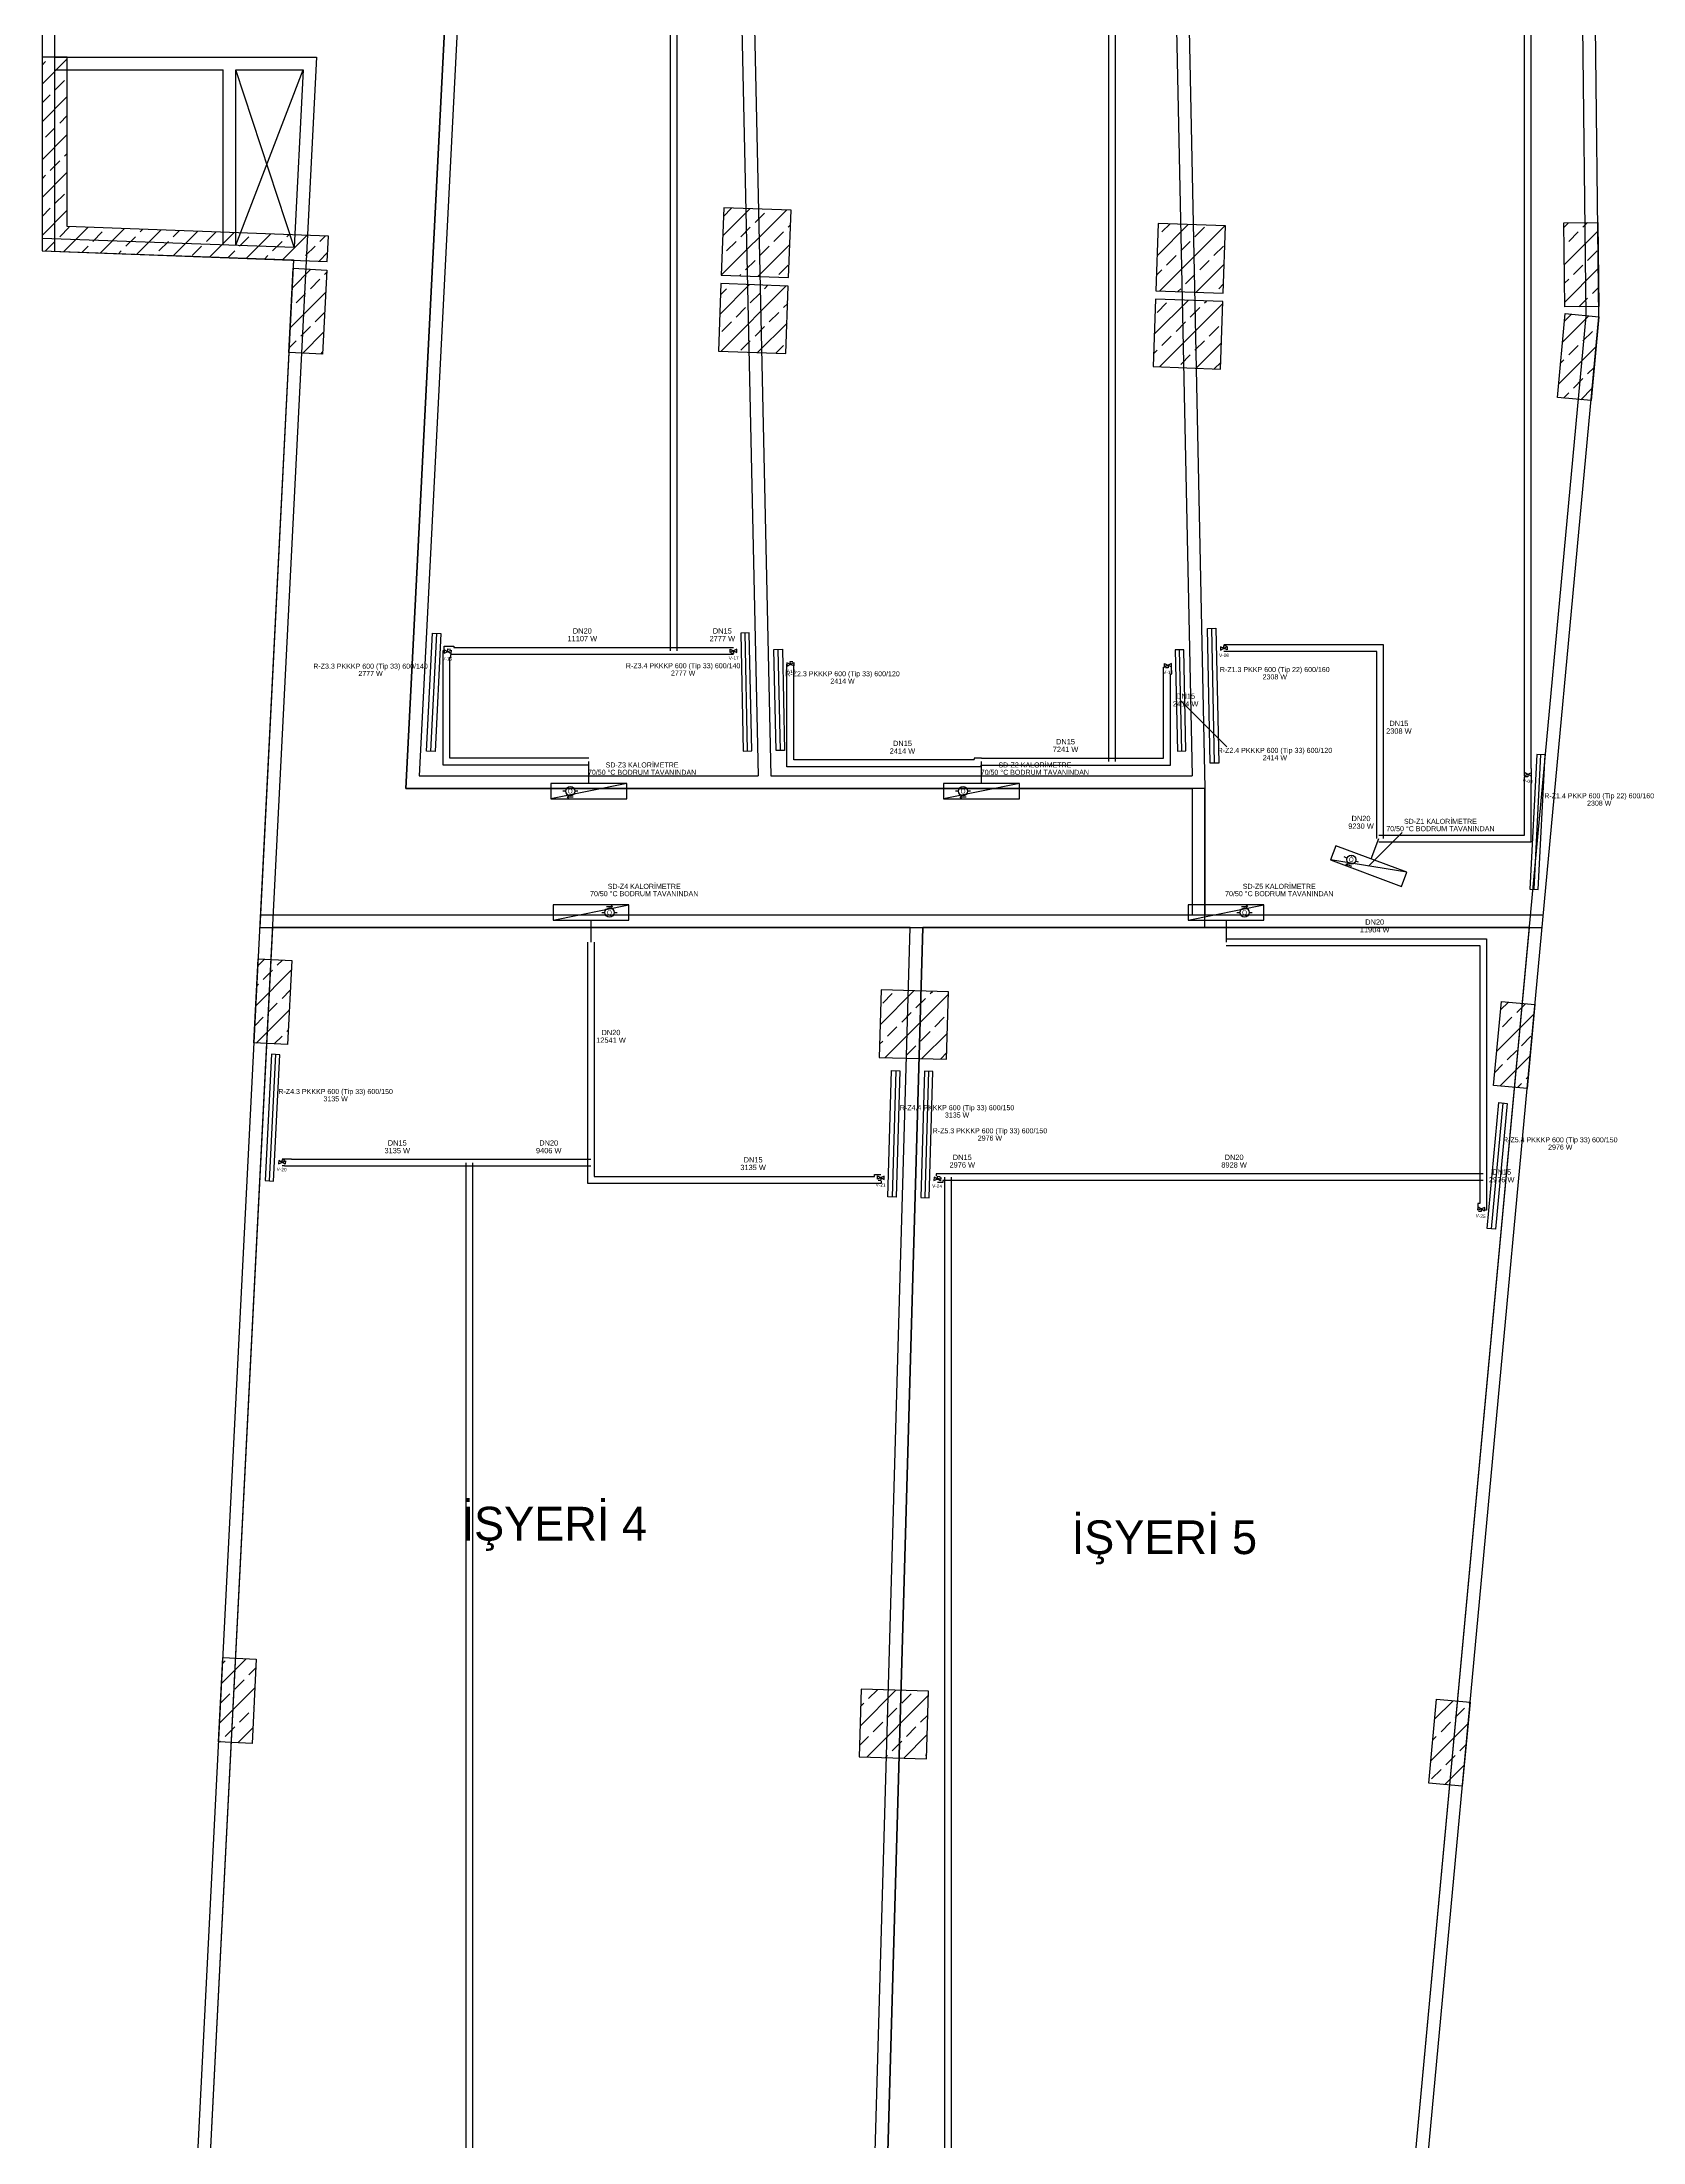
# Model space of a CAD drawing. Header units: centimetres. Extents: x 247996 to 315152, y -468471 to -440326.
# Drawn here: x 282898 to 284798, y -445326 to -442834 of the extents above; entities that cross this region are included whole.
import ezdxf
from ezdxf.enums import TextEntityAlignment as Align

# ---------------------------------------------------------------- set-up
doc = ezdxf.new("R2010")
doc.units = ezdxf.units.CM
doc.linetypes.add('ISITMA DONUS HATTI', pattern=[1.66, 1.57, -0.02, -0.07])
for name, color, linetype in [('SCOTT-MKDU0', 50, 'CONTINUOUS'), ('SCOTT-MTY-KALORIMETRE', 6, 'Continuous'), ('SCOTT-MTY-RADYATÖR', 2, 'CONTINUOUS'), ('SCOTT-MTY-SAYAC', 3, 'Continuous'), ('SCOTT-MTY-VANA', 1, 'Continuous')]:
    doc.layers.add(name, color=color, linetype=linetype)
for name, color, linetype, lineweight in [('SCOTT-MTY-ISITMA-CAP', 41, 'CONTINUOUS', 30), ('SCOTT-MTY-ISITMA-DONUS-BORU', 30, 'ISITMA DONUS HATTI', 30), ('SCOTT-MTY-ISITMA-GIDIS-BORU', 10, 'CONTINUOUS', 30)]:
    doc.layers.add(name, color=color, linetype=linetype, lineweight=lineweight)
doc.styles.add('ROTAS', font='arial.ttf')
doc.styles.add('style1', font='AcadEref.ttf')

# ---------------------------------------------------------------- blocks, each defined once
blk = doc.blocks.new('T-DOLAP')
blk.add_line((-45, -9), (45, 9))
blk.add_lwpolyline([(-45, -9), (45, -9), (45, 9), (-45, 9)], close=True)
blk = doc.blocks.new('T-KALORIMETRE')
for p, q in [((-10, 0), (-6, 0)), ((6, 0), (10, 0))]:
    blk.add_line(p, q)
blk.add_lwpolyline([(-4, 8), (4, 8), (2, 10), (4, 8), (2, 6)])
blk.add_circle((0, 0), 6)
at = {"style": 'ROTAS'}
blk.add_text('Q', height=6, dxfattribs=at).set_placement((0, 0), align=Align.MIDDLE_CENTER)
blk = doc.blocks.new('MTY-KURESEL VANA')
at = {"layer": 'SCOTT-MTY-VANA'}
for p, q in [((0, 0), (0, 8)), ((0, 8), (8, 8))]:
    blk.add_line(p, q, dxfattribs=at)
blk.add_lwpolyline([(-10, 5), (-10, -5), (10, 5), (10, -5), (-10, 5)], dxfattribs=at)
blk.add_attdef('CAP', (-1.1, -2.7), '', height=2.5, dxfattribs=at)

msp = doc.modelspace()

# ---------------------------------------------------------------- linework, layer by layer
at = {"layer": 'SCOTT-MKDU0', "color": 8, "ltscale": 0.03}
for p, q in [((282898.2, -440508.2), (282898.2, -443082.1)), ((282898.2, -440508.2), (282898.2, -443082.1)), ((282913.2, -440523.2), (282913.2, -443082.1)), ((283678.3, -440525.9), (283748.1, -443704.8)), ((283693.3, -440525.9), (283763.1, -443704.8)), ((284196.3, -440527.6), (284262.7, -443704.8)), ((284211.3, -440527.7), (284278, -443719.8)), ((284730.3, -443159.5), (284700.2, -440529.3)), ((284745.3, -443160.1), (284715, -440514.4)), ((283381.6, -442702.1), (283330, -443719.8)), ((283330, -443719.8), (283381.6, -442702.1)), ((283397.4, -442687.1), (283345.8, -443704.8)), ((282928.2, -442852.3), (282898.2, -442852.3)), ((282898.2, -442852.3), (282898.2, -443082.1)), ((282898.2, -442884.1), (282928.2, -442854.1)), ((282913.2, -442852.1), (283223.8, -442852.1)), ((282928.2, -443053.1), (282928.2, -442852.3)), ((283223.8, -442852.1), (283090.2, -445487.2)), ((282898.2, -442861.7), (282902.3, -442857.5)), ((282913.2, -442867.1), (283113.2, -442867.1)), ((282913.5, -442891.2), (282924.8, -442880)), ((283113.2, -443074.8), (283113.2, -442867.1)), ((283128.2, -443075.3), (283128.2, -442867.1)), ((283128.2, -442867.1), (283208, -442867.1)), ((283128.2, -443075.3), (283208, -442867.1)), ((283197.4, -443077.8), (283128.2, -442867.1)), ((283208, -442867.1), (283197.4, -443077.8)), ((282898.2, -442906.6), (282907.9, -442896.8)), ((282898.2, -442929), (282928.2, -442899)), ((282919.2, -442930.5), (282928.2, -442921.5)), ((282898.2, -442973.9), (282928.2, -442943.9)), ((282902.3, -442947.3), (282913.5, -442936.1)), ((282907.9, -442986.6), (282919.2, -442975.4)), ((282924.8, -442969.8), (282928.2, -442966.4)), ((282898.2, -443018.8), (282928.2, -442988.8)), ((282898.2, -442996.4), (282902.3, -442992.3)), ((282913.5, -443025.9), (282924.8, -443014.7)), ((282898.2, -443041.3), (282907.9, -443031.5)), ((282898.2, -443063.7), (282928.2, -443033.7)), ((282919.2, -443065.2), (282930.4, -443054)), ((282923.8, -443083), (282952.8, -443054)), ((283238.1, -443064.6), (282928.2, -443053.1)), ((283707, -443031), (283704.1, -443110.9)), ((283704.1, -443110.9), (283781.4, -443033.6)), ((283705.8, -443064.3), (283738.1, -443032.1)), ((283706.6, -443041.1), (283716.2, -443031.5)), ((283787, -443033.8), (283707, -443031)), ((283727.4, -443065.2), (283738.6, -443054)), ((283744.2, -443048.4), (283755.4, -443037.2)), ((283783.5, -443054), (283786.3, -443051.2)), ((283784.1, -443113.8), (283787, -443033.8)), ((284222.6, -443049.4), (284219.7, -443129.4)), ((284221.2, -443087.8), (284258.3, -443050.7)), ((284302.5, -443052.3), (284222.6, -443049.4)), ((284224.3, -443129.5), (284301.6, -443052.3)), ((284226.9, -443059.6), (284236.6, -443049.9)), ((284266.2, -443065.2), (284277.4, -443054)), ((284299.7, -443132.2), (284302.5, -443052.3)), ((284704, -443048.6), (284744, -443048.2)), ((284705.2, -443148.6), (284704, -443048.6)), ((284704.1, -443053.9), (284709.4, -443048.6)), ((284726.4, -443054), (284732.1, -443048.3)), ((284744, -443048.2), (284745.2, -443148.2)), ((282898.7, -443067.1), (283197.4, -443077.8)), ((282902.3, -443082.1), (282913.5, -443070.8)), ((282945.5, -443083.8), (282952.8, -443076.4)), ((282958.5, -443070.8), (282969.7, -443059.6)), ((282967.1, -443084.6), (282996.1, -443055.6)), ((282997.7, -443076.4), (283009, -443065.2)), ((283010.4, -443086.2), (283039.4, -443057.2)), ((283014.6, -443059.6), (283017.7, -443056.4)), ((283037, -443082.1), (283048.3, -443070.8)), ((283053.7, -443087.8), (283082.7, -443058.9)), ((283053.9, -443065.2), (283061, -443058.1)), ((283076.3, -443087.7), (283087.5, -443076.4)), ((283093.2, -443070.8), (283104.3, -443059.7)), ((283097, -443089.4), (283126, -443060.5)), ((283132.4, -443076.4), (283143.7, -443065.2)), ((283140.3, -443091), (283169.3, -443062.1)), ((283171.7, -443082.1), (283183, -443070.8)), ((283183.6, -443092.6), (283212.6, -443063.7)), ((283188.6, -443065.2), (283190.9, -443062.9)), ((283211, -443087.7), (283222.2, -443076.4)), ((283227.9, -443070.8), (283234.2, -443064.5)), ((283236.6, -443094.6), (283238.1, -443064.6)), ((283710.5, -443082.1), (283721.8, -443070.8)), ((283747.5, -443112.5), (283785.5, -443074.5)), ((283749.8, -443087.7), (283761.1, -443076.4)), ((283766.7, -443070.8), (283777.9, -443059.6)), ((284249.4, -443082.1), (284260.6, -443070.8)), ((284288.7, -443087.7), (284299.9, -443076.4)), ((284704.6, -443098.3), (284744.1, -443058.7)), ((284709.6, -443070.8), (284720.8, -443059.6)), ((282898.2, -443082.1), (283196.6, -443092.8)), ((282898.2, -443082.1), (283236.6, -443094.6)), ((282898.2, -443082.1), (283196.6, -443093.1)), ((282988.8, -443085.4), (282992.1, -443082.1)), ((283196.6, -443092.8), (283009.6, -446781.3)), ((283118.7, -443090.2), (283126.8, -443082.1)), ((283196.6, -443093.1), (283156.5, -443884.8)), ((283162, -443091.8), (283166.1, -443087.7)), ((283191.1, -443202.6), (283196.1, -443102.7)), ((283195, -443126.2), (283217.3, -443103.8)), ((283196.1, -443102.7), (283236.1, -443104.8)), ((283205.3, -443093.4), (283205.4, -443093.3)), ((283226.9, -443094.2), (283237.1, -443084)), ((283733, -443104.5), (283744.2, -443093.3)), ((283772.3, -443110.1), (283783.5, -443098.9)), ((284232.5, -443098.9), (284243.8, -443087.7)), ((284267.7, -443131.1), (284300.9, -443097.9)), ((284271.8, -443104.5), (284283, -443093.3)), ((284705.1, -443142.7), (284744.6, -443103.1)), ((284715.2, -443110.1), (284726.4, -443098.9)), ((284732.1, -443093.3), (284743.3, -443082.1)), ((283216.6, -443127), (283227.9, -443115.7)), ((283236.1, -443104.8), (283231, -443204.6)), ((283233.5, -443110.1), (283235.9, -443107.6)), ((283703.8, -443120.9), (283700.9, -443200.9)), ((283702.5, -443157.5), (283737.8, -443122.1)), ((283703.3, -443134.2), (283710.5, -443127)), ((283783.7, -443123.8), (283703.8, -443120.9)), ((283703.9, -443201), (283781.2, -443123.7)), ((283704.1, -443110.9), (283784.1, -443113.8)), ((283725.8, -443111.7), (283727.4, -443110.1)), ((283755.4, -443127), (283759.5, -443122.9)), ((283780.9, -443203.7), (283783.7, -443123.8)), ((284220.4, -443111), (284226.9, -443104.5)), ((284246, -443130.3), (284249.4, -443127)), ((284255, -443121.3), (284266.2, -443110.1)), ((284294.3, -443127), (284300.1, -443121.2)), ((284704.8, -443120.5), (284709.6, -443115.7)), ((284737.7, -443132.6), (284744.9, -443125.3)), ((283192.6, -443173.5), (283234.7, -443131.3)), ((283193.8, -443149.8), (283194.2, -443149.4)), ((283199.8, -443143.8), (283211, -443132.6)), ((283721.8, -443160.6), (283733, -443149.4)), ((283738.6, -443143.8), (283749.8, -443132.6)), ((283777.9, -443149.4), (283783, -443144.3)), ((284219.4, -443139.4), (284216.5, -443219.3)), ((284217.9, -443180.9), (284258, -443140.8)), ((284299.3, -443142.2), (284219.4, -443139.4)), ((284219.7, -443129.4), (284299.7, -443132.2)), ((284221.3, -443155), (284232.5, -443143.8)), ((284224.1, -443219.6), (284299.2, -443144.4)), ((284260.6, -443160.6), (284271.8, -443149.4)), ((284277.4, -443143.8), (284279.7, -443141.5)), ((284296.5, -443222.2), (284299.3, -443142.2)), ((284745.2, -443148.2), (284705.2, -443148.6)), ((284721.8, -443148.4), (284732.1, -443138.2)), ((284744.5, -443148.2), (284745.2, -443147.5)), ((283205.4, -443183.1), (283216.6, -443171.9)), ((283207.5, -443203.5), (283232.3, -443178.6)), ((283222.2, -443166.2), (283233.5, -443155)), ((283704.9, -443177.5), (283716.2, -443166.2)), ((283744.2, -443183.1), (283755.4, -443171.9)), ((283747.2, -443202.5), (283782.2, -443167.6)), ((283761.1, -443166.2), (283772.3, -443155)), ((284243.8, -443177.5), (284255, -443166.2)), ((284283, -443183.1), (284294.3, -443171.9)), ((284356.2, -447185.5), (284730.3, -443159.5)), ((284369.4, -447205.3), (284745.3, -443160.1)), ((284696.2, -443256), (284705.5, -443156.4)), ((284702.3, -443190.4), (284733.6, -443159)), ((284704.6, -443165.6), (284713.1, -443157.1)), ((284705.5, -443156.4), (284745.3, -443160.1)), ((284726.4, -443188.7), (284737.7, -443177.5)), ((284745.3, -443160.1), (284736.1, -443259.7)), ((284743.3, -443171.9), (284744.3, -443170.8)), ((283231, -443204.6), (283191.1, -443202.6)), ((283191.4, -443197.1), (283199.8, -443188.7)), ((283228.9, -443204.5), (283231.1, -443202.2)), ((283700.9, -443200.9), (283780.9, -443203.7)), ((283727.4, -443199.9), (283738.6, -443188.7)), ((283768.9, -443203.3), (283777.9, -443194.3)), ((284217, -443204.2), (284221.3, -443199.9)), ((284226.9, -443194.3), (284238.1, -443183.1)), ((284266.2, -443199.9), (284277.4, -443188.7)), ((284267.4, -443221.1), (284297.6, -443191)), ((284697.7, -443239.9), (284742, -443195.6)), ((284709.6, -443205.5), (284720.8, -443194.3)), ((284216.5, -443219.3), (284296.5, -443222.2)), ((284249.4, -443216.8), (284260.6, -443205.5)), ((284289.1, -443221.9), (284296.7, -443214.3)), ((284700, -443215.1), (284704, -443211.1)), ((284732.1, -443228), (284739.7, -443220.3)), ((284703.4, -443256.7), (284709.6, -443250.4)), ((284715.2, -443244.8), (284726.4, -443233.6)), ((284723.9, -443258.6), (284737.4, -443245.1)), ((284736.1, -443259.7), (284696.2, -443256)), ((283330, -443719.8), (284263, -443719.8)), ((284278, -443719.8), (283330, -443719.8)), ((283345.8, -443704.8), (283713.2, -443704.8)), ((283713.2, -443704.8), (283748.1, -443704.8)), ((283713.2, -443704.8), (283748.1, -443704.8)), ((283763.1, -443704.8), (283763.2, -443704.8)), ((283763.1, -443704.8), (284262.7, -443704.8)), ((284262.7, -443704.8), (284263, -443704.8)), ((284263, -443719.8), (284263, -443869.8)), ((284278, -443719.8), (284278, -443869.8)), ((284278, -443884.8), (284278, -443719.8)), ((283157.2, -443869.8), (284679.4, -443869.8)), ((283171.5, -443884.8), (283090.2, -445487.2)), ((283156.5, -443884.8), (284678, -443884.8)), ((283156.5, -443884.8), (284278, -443884.8)), ((283928.4, -443884.8), (283171.5, -443884.8)), ((283838.5, -447024.1), (283928.4, -443884.8)), ((283838.5, -447024.1), (283928.4, -443884.8)), ((283853.4, -447028.7), (283943.4, -443884.8)), ((283943.4, -443884.8), (283853.4, -447028.7)), ((284662.9, -443884.8), (283943.4, -443884.8)), ((284356.2, -447185.5), (284662.9, -443884.8)), ((283149.5, -444021.7), (283154.6, -443921.8)), ((283154.1, -443930.3), (283162.3, -443922.2)), ((283154.6, -443921.8), (283194.5, -443923.8)), ((283177.3, -443929.6), (283183.6, -443923.3)), ((283194.5, -443923.8), (283189.5, -444023.7)), ((283151.8, -443977.6), (283193.9, -443935.4)), ((283160.5, -443946.4), (283171.7, -443935.2)), ((283153, -443954), (283154.9, -443952)), ((283166.1, -443985.7), (283177.3, -443974.5)), ((283183, -443968.9), (283192.7, -443959.1)), ((283893.8, -443958.8), (283891.5, -444038.8)), ((283892.6, -444000.1), (283932.7, -443959.9)), ((283973.8, -443961.1), (283893.8, -443958.8)), ((283895.8, -443974.5), (283907, -443963.2)), ((283898.6, -444039), (283973.7, -443963.9)), ((283935.1, -443980.1), (283946.3, -443968.9)), ((283951.9, -443963.2), (283954.6, -443960.6)), ((283971.5, -444041.1), (283973.8, -443961.1)), ((284620.4, -444072), (284629.7, -443972.4)), ((284628.7, -443982.4), (284638, -443973.2)), ((284629.7, -443972.4), (284669.5, -443976.1)), ((284647.9, -443985.7), (284658.5, -443975.1)), ((284669.5, -443976.1), (284660.2, -444075.7)), ((283150.6, -444001.3), (283160.5, -443991.3)), ((283152.4, -444021.8), (283191.5, -443982.7)), ((283918.2, -443996.9), (283929.4, -443985.7)), ((283957.5, -444002.5), (283968.7, -443991.3)), ((284624.1, -444031.9), (284668.4, -443987.6)), ((284631, -444002.5), (284642.2, -443991.3)), ((283189.5, -444023.7), (283149.5, -444021.7)), ((283173.8, -444022.9), (283183, -444013.8)), ((283188.6, -444008.1), (283190.3, -444006.4)), ((283892, -444023.2), (283895.8, -444019.4)), ((283901.4, -444013.8), (283912.6, -444002.5)), ((283923.8, -444036.2), (283935.1, -444025)), ((283940.7, -444019.4), (283951.9, -444008.1)), ((283942.2, -444040.2), (283972.4, -444010.1)), ((284653.5, -444025), (284664.7, -444013.8)), ((283891.5, -444038.8), (283971.5, -444041.1)), ((283964.1, -444040.9), (283971.7, -444033.2)), ((284621.8, -444056.6), (284631, -444047.4)), ((284628.2, -444072.7), (284663.8, -444037.1)), ((284636.6, -444041.8), (284647.9, -444030.6)), ((284660.2, -444075.7), (284620.4, -444072)), ((284648.8, -444074.6), (284653.5, -444069.9)), ((284659.1, -444064.3), (284661.5, -444061.8)), ((283107.5, -444850.7), (283112.6, -444750.8)), ((283111, -444781.7), (283140.4, -444752.2)), ((283112.2, -444758), (283115.6, -444754.6)), ((283112.6, -444750.8), (283152.5, -444752.8)), ((283143.7, -444771.5), (283152, -444763.2)), ((283152.5, -444752.8), (283147.4, -444852.7)), ((283108.6, -444829), (283150.8, -444786.8)), ((283110, -444805.1), (283121.2, -444793.9)), ((283126.8, -444788.3), (283138.1, -444777.1)), ((283870, -444788.5), (283867.7, -444868.5)), ((283868.8, -444832.1), (283911.2, -444789.7)), ((283950, -444790.8), (283870, -444788.5)), ((283877.1, -444868.7), (283949.8, -444796)), ((283878.9, -444799.5), (283889.4, -444789.1)), ((283918.2, -444805.1), (283929.4, -444793.9)), ((283947.7, -444870.8), (283950, -444790.8)), ((283132.4, -444827.6), (283143.7, -444816.4)), ((283149.3, -444810.8), (283149.6, -444810.5)), ((283869.4, -444809), (283873.3, -444805.1)), ((283901.4, -444822), (283912.6, -444810.8)), ((283940.7, -444827.6), (283949.2, -444819.1)), ((284543.5, -444899.7), (284552.7, -444800.2)), ((284550.5, -444823.9), (284572.4, -444802)), ((284552.7, -444800.2), (284592.6, -444803.9)), ((284574.9, -444822), (284586.1, -444810.8)), ((284592.6, -444803.9), (284583.3, -444903.4)), ((284591.7, -444805.1), (284592.5, -444804.4)), ((283115.6, -444844.4), (283126.8, -444833.2)), ((283130.6, -444851.9), (283148.4, -444834.1)), ((283868.1, -444855.2), (283878.9, -444844.4)), ((283884.5, -444838.8), (283895.8, -444827.6)), ((283920.7, -444870), (283948.5, -444842.2)), ((283923.8, -444844.4), (283935.1, -444833.2)), ((284545.9, -444873.4), (284590.2, -444829.1)), ((284548.2, -444848.6), (284552.4, -444844.4)), ((284558.1, -444838.8), (284569.3, -444827.6)), ((283147.4, -444852.7), (283107.5, -444850.7)), ((283109.3, -444850.8), (283110, -444850)), ((283867.7, -444868.5), (283947.7, -444870.8)), ((283898.9, -444869.4), (283901.4, -444866.9)), ((283907, -444861.3), (283918.2, -444850)), ((283946.3, -444866.9), (283947.9, -444865.3)), ((284563.7, -444878.1), (284574.9, -444866.9)), ((284580.5, -444861.3), (284587.9, -444853.9)), ((284546.8, -444894.9), (284558.1, -444883.7)), ((284562.7, -444901.5), (284585.6, -444878.6)), ((284583.3, -444903.4), (284543.5, -444899.7))]:
    msp.add_line(p, q, dxfattribs=at)
at = {"layer": 'SCOTT-MTY-ISITMA-DONUS-BORU'}
for points in [[(284172, -443688), (284172, -440710)], [(283652, -443556.6), (283652, -440725)], [(284486, -443783.1), (284665, -443783.1), (284665, -443714), (284665.4, -443714), (284665.4, -443696), (284665, -443696), (284665, -441329), (284693, -441329), (284693, -440764), (284695, -440764), (284695, -440739.4), (284241.5, -440739.4)], [(284490, -443779.1), (284490, -443549.5), (284300.5, -443549.5)], [(283547, -443684), (283382, -443684), (283382, -443564), (283383.4, -443564), (283383.4, -443560.6), (283648, -443560.6)], [(283648, -443560.6), (283718.7, -443560.6)], [(284013, -443684), (284004, -443684), (284004, -443686), (283790.1, -443686), (283790.1, -443572.5)], [(284168, -443692), (284237, -443692), (284237, -443584), (284238.2, -443584), (284238.2, -443573.6)], [(284013, -443692), (284168, -443692)], [(284484.5, -443783.1), (284486, -443783.1)], [(283545.5, -443902), (283545.5, -444164)], [(284303, -443906), (284604, -443906), (284604, -444181)], [(283405.1, -444160), (283194.1, -444160), (283194.1, -444159.5), (283183, -444159.5)], [(283401.1, -444164), (283401.1, -446709)], [(283549.5, -444160), (283405.1, -444160)], [(283545.5, -444164), (283545.5, -444188), (283894.1, -444188), (283894.1, -444185.6)], [(283973, -444177), (283959, -444177), (283959, -444179.4)], [(283969, -444181), (283969, -446811)], [(284608, -444177), (283973, -444177)], [(284604, -444181), (284604, -444212), (284601.9, -444212), (284601.9, -444218.6)]]:
    msp.add_lwpolyline(points, dxfattribs=at)
at = {"layer": 'SCOTT-MTY-ISITMA-GIDIS-BORU'}
for points in [[(284164, -443688), (284164, -440710)], [(283644, -443556.6), (283644, -440725)], [(284486, -443775.1), (284657, -443775.1), (284657, -443706), (284657.4, -443706), (284657.4, -443704), (284657, -443704), (284657, -441321), (284685, -441321), (284685, -440756), (284687, -440756), (284687, -440747.4), (284241.5, -440747.4)], [(283547, -443692), (283374, -443692), (283374, -443556), (283375.4, -443556), (283375.4, -443551), (283387, -443551), (283387, -443552.6), (283648, -443552.6)], [(283648, -443552.6), (283718.7, -443552.6)], [(284013, -443692), (284012, -443692), (284012, -443694), (283782.1, -443694), (283782.1, -443572.5)], [(284168, -443684), (284229, -443684), (284229, -443576), (284230.2, -443576), (284230.2, -443573.6)], [(284482, -443779.1), (284482, -443557.5), (284300.5, -443557.5)], [(283547, -443714), (283547, -443688)], [(284013, -443684), (284168, -443684)], [(284013, -443714), (284013, -443688)], [(284484.5, -443775.1), (284486, -443775.1)], [(284475.3, -443803.4), (284484.5, -443779.1)], [(283549.5, -443876), (283549.5, -443902)], [(284303, -443876), (284303, -443902)], [(284303, -443898), (284612, -443898), (284612, -444181)], [(283553.5, -443902), (283553.5, -444164)], [(283405.1, -444168), (283186.1, -444168), (283186.1, -444167.5), (283183, -444167.5)], [(283549.5, -444168), (283405.1, -444168)], [(283409.1, -444164), (283409.1, -446709)], [(283553.5, -444164), (283553.5, -444180), (283886.1, -444180), (283886.1, -444177.6), (283893.5, -444177.6)], [(283973, -444185), (283967, -444185), (283967, -444187.1), (283960.5, -444187.1)], [(284608, -444185), (283973, -444185)], [(283977, -444181), (283977, -446811)], [(284612, -444181), (284612, -444220), (284609.6, -444220)]]:
    msp.add_lwpolyline(points, dxfattribs=at)
at = {"layer": 'SCOTT-MTY-KALORIMETRE'}
msp.add_line((284472.2, -443811.9), (284512.2, -443771.9), dxfattribs=at)
at = {"layer": 'SCOTT-MTY-RADYATÖR'}
msp.add_line((284249.1, -443615.3), (284304.1, -443670.3), dxfattribs=at)
for points in [[(283354.5, -443675.4), (283361.5, -443535.6), (283371.5, -443536.1), (283364.5, -443675.9)], [(283740.3, -443675.2), (283737.3, -443535.2), (283727.3, -443535.4), (283730.3, -443675.4)], [(284284.4, -443689.9), (284281, -443529.9), (284291, -443529.7), (284294.4, -443689.6)], [(283769.3, -443674.9), (283766.7, -443554.9), (283776.7, -443554.7), (283779.3, -443674.6)], [(284255.4, -443675.2), (284252.8, -443555.2), (284242.8, -443555.4), (284245.4, -443675.4)], [(284673.5, -443839.7), (284681.6, -443679.9), (284671.6, -443679.4), (284663.5, -443839.2)], [(283170.4, -444035.2), (283162.8, -444185), (283172.8, -444185.5), (283180.4, -444035.7)], [(283916.1, -444054.7), (283911.8, -444204.7), (283901.8, -444204.4), (283906.1, -444054.4)], [(283945.1, -444055.1), (283940.8, -444205.1), (283950.8, -444205.4), (283955.1, -444055.4)], [(284636.6, -444093.4), (284622.7, -444242.8), (284612.7, -444241.9), (284626.6, -444092.5)]]:
    msp.add_lwpolyline(points, close=True, dxfattribs=at)
for points in [[(283359.5, -443675.6), (283366.5, -443535.8)], [(283735.3, -443675.3), (283732.3, -443535.3)], [(284289.4, -443689.8), (284286, -443529.8)], [(283774.3, -443674.7), (283771.7, -443554.8)], [(284250.4, -443675.3), (284247.8, -443555.3)], [(284668.5, -443839.4), (284676.6, -443679.6)], [(283175.4, -444035.4), (283167.8, -444185.2)], [(283911.1, -444054.6), (283906.8, -444204.5)], [(283950.1, -444055.3), (283945.8, -444205.2)], [(284631.6, -444093), (284617.7, -444242.3)]]:
    msp.add_lwpolyline(points, dxfattribs=at)

# ---------------------------------------------------------------- block references
at = {"layer": 'SCOTT-MTY-KALORIMETRE', "xscale": 0.9, "yscale": 0.9}
for p, rotation in [((283525, -443723), 180), ((283991, -443723), 180), ((284451.6, -443804.2), 159.4909442008655)]:
    msp.add_blockref('T-KALORIMETRE', p, dxfattribs=dict(at, rotation=rotation))
for p in [(283571.5, -443867), (284325, -443867)]:
    msp.add_blockref('T-KALORIMETRE', p, dxfattribs=at)
at = {"layer": 'SCOTT-MTY-SAYAC'}
for p, rotation in [((283547, -443723), 180), ((284013, -443723), 180), ((284472.2, -443811.9), 159.4909442008655)]:
    msp.add_blockref('T-DOLAP', p, dxfattribs=dict(at, rotation=rotation))
for p in [(283549.5, -443867), (284303, -443867)]:
    msp.add_blockref('T-DOLAP', p, dxfattribs=at)
at = {"layer": 'SCOTT-MTY-VANA', "xscale": 0.4, "yscale": 0.4}
for p, rotation in [((284300.5, -443553.5), 1.2024604037846032), ((283379.4, -443557.5), -2.8680194321114247), ((283718.7, -443556.6), -178.73897580071747), ((283786.1, -443572.5), 1.2614207443666448), ((284234.2, -443573.6), -178.79186393592607), ((284661.4, -443702.9), 177.09734767492137), ((283183, -444163.5), -2.8945126923575364), ((283893.5, -444181.6), 178.3576910355736), ((283960.5, -444183.1), -1.6396985768635934), ((284605.9, -444218.6), 174.6866549037644)]:
    msp.add_blockref('MTY-KURESEL VANA', p, dxfattribs=dict(at, rotation=rotation)).add_auto_attribs({'CAP': 'DN15'})

# ---------------------------------------------------------------- texts
at = {"layer": 'SCOTT-MKDU0', "color": 8, "ltscale": 0.03, "style": 'style1'}
for s, p in [('İŞYERİ 4', (283396, -444612)), ('İŞYERİ 5', (284119.9, -444628.1))]:
    msp.add_text(s, height=40, dxfattribs=at).set_placement(p)
at = {"layer": 'SCOTT-MTY-ISITMA-CAP', "style": 'ROTAS', "width": 0.8}
for s, p in [('11107 W', (283539.3, -443542)), ('DN20', (283539.3, -443532.9)), ('2777 W', (283705.4, -443542)), ('DN15', (283705.4, -443532.9)), ('2414 W', (284255.1, -443619.4)), ('DN15', (284255.1, -443610.3)), ('2308 W', (284508.1, -443651.7)), ('DN15', (284508.1, -443642.6)), ('2414 W', (283919.1, -443675.4)), ('DN15', (283919.1, -443666.3)), ('7241 W', (284112.6, -443673.4)), ('DN15', (284112.6, -443664.3)), ('9230 W', (284463.2, -443764.5)), ('DN20', (284463.2, -443755.4)), ('DN20', (284479.4, -443878.3)), ('11904 W', (284479.4, -443887.4)), ('12541 W', (283573.3, -444018.4)), ('DN20', (283573.3, -444009.3)), ('3135 W', (283319.7, -444149.4)), ('DN15', (283319.7, -444140.3)), ('9406 W', (283499.4, -444149.4)), ('DN20', (283499.4, -444140.3)), ('3135 W', (283741.9, -444169.4)), ('DN15', (283741.9, -444160.3)), ('2976 W', (283990.1, -444166.4)), ('DN15', (283990.1, -444157.3)), ('8928 W', (284312.6, -444166.4)), ('DN20', (284312.6, -444157.3)), ('DN15', (284630.1, -444174.8)), ('2976 W', (284630.1, -444183.9))]:
    msp.add_text(s, height=6.3, dxfattribs=at).set_placement(p, align=Align.MIDDLE_CENTER)
at = {"layer": 'SCOTT-MTY-KALORIMETRE', "style": 'ROTAS', "width": 0.8}
for s, p in [('70/50 °C BODRUM TAVANINDAN', (283610.2, -443700.6)), ('SD-Z3 KALORİMETRE', (283610.2, -443691.9)), ('70/50 °C BODRUM TAVANINDAN', (284076.2, -443700.6)), ('SD-Z2 KALORİMETRE', (284076.2, -443691.9)), ('70/50 °C BODRUM TAVANINDAN', (284557.4, -443767.5)), ('SD-Z1 KALORİMETRE', (284557.4, -443758.8)), ('70/50 °C BODRUM TAVANINDAN', (283612.7, -443844.6)), ('SD-Z4 KALORİMETRE', (283612.7, -443835.9)), ('70/50 °C BODRUM TAVANINDAN', (284366.2, -443844.6)), ('SD-Z5 KALORİMETRE', (284366.2, -443835.9))]:
    msp.add_text(s, height=6, dxfattribs=at).set_placement(p, align=Align.MIDDLE_CENTER)
at = {"layer": 'SCOTT-MTY-RADYATÖR', "style": 'ROTAS', "width": 0.8}
for s, p in [('R-Z3.3 PKKKP 600 (Tip 33) 600/140', (283288, -443574.7)), ('R-Z3.4 PKKKP 600 (Tip 33) 600/140', (283658.9, -443574.2)), ('R-Z1.3 PKKP 600 (Tip 22) 600/160', (284360.9, -443578.7)), ('2777 W', (283288, -443583.4)), ('2777 W', (283658.9, -443582.9)), ('R-Z2.3 PKKKP 600 (Tip 33) 600/120', (283848, -443583.7)), ('2414 W', (283848, -443592.4)), ('2308 W', (284360.9, -443587.4)), ('R-Z2.4 PKKKP 600 (Tip 33) 600/120', (284361, -443674.6)), ('2414 W', (284361, -443683.3)), ('R-Z1.4 PKKP 600 (Tip 22) 600/160', (284745.8, -443728.5)), ('2308 W', (284745.8, -443737.2)), ('R-Z4.3 PKKKP 600 (Tip 33) 600/150', (283246.6, -444079.3)), ('3135 W', (283246.6, -444088)), ('R-Z4.4 PKKKP 600 (Tip 33) 600/150', (283983.9, -444098.5)), ('R-Z5.3 PKKKP 600 (Tip 33) 600/150', (284022.9, -444125.9)), ('3135 W', (283983.9, -444107.2)), ('2976 W', (284022.9, -444134.6)), ('R-Z5.4 PKKKP 600 (Tip 33) 600/150', (284699.6, -444136.6)), ('2976 W', (284699.6, -444145.3))]:
    msp.add_text(s, height=6, dxfattribs=at).set_placement(p, align=Align.MIDDLE_CENTER)
at = {"layer": 'SCOTT-MTY-VANA', "style": 'ROTAS', "width": 0.8}
for s, rotation, p in [('V-16', -2.868, (283379, -443565.9)), ('V-17', -358.739, (283718.9, -443565)), ('V-08', 1.2025, (284300.7, -443561.9)), ('V-12', 1.2614, (283786.3, -443580.9)), ('V-13', -358.7919, (284234.4, -443582)), ('V-09', -2.9027, (284661, -443711.3)), ('V-20', -2.8945, (283182.5, -444171.8)), ('V-21', -1.6423, (283893.2, -444190)), ('V-24', -1.6397, (283960.2, -444191.5)), ('V-25', -5.3133, (284605.1, -444227))]:
    msp.add_text(s, height=4, rotation=rotation, dxfattribs=at).set_placement(p, align=Align.MIDDLE_CENTER)

doc.saveas('drawing.dxf')
